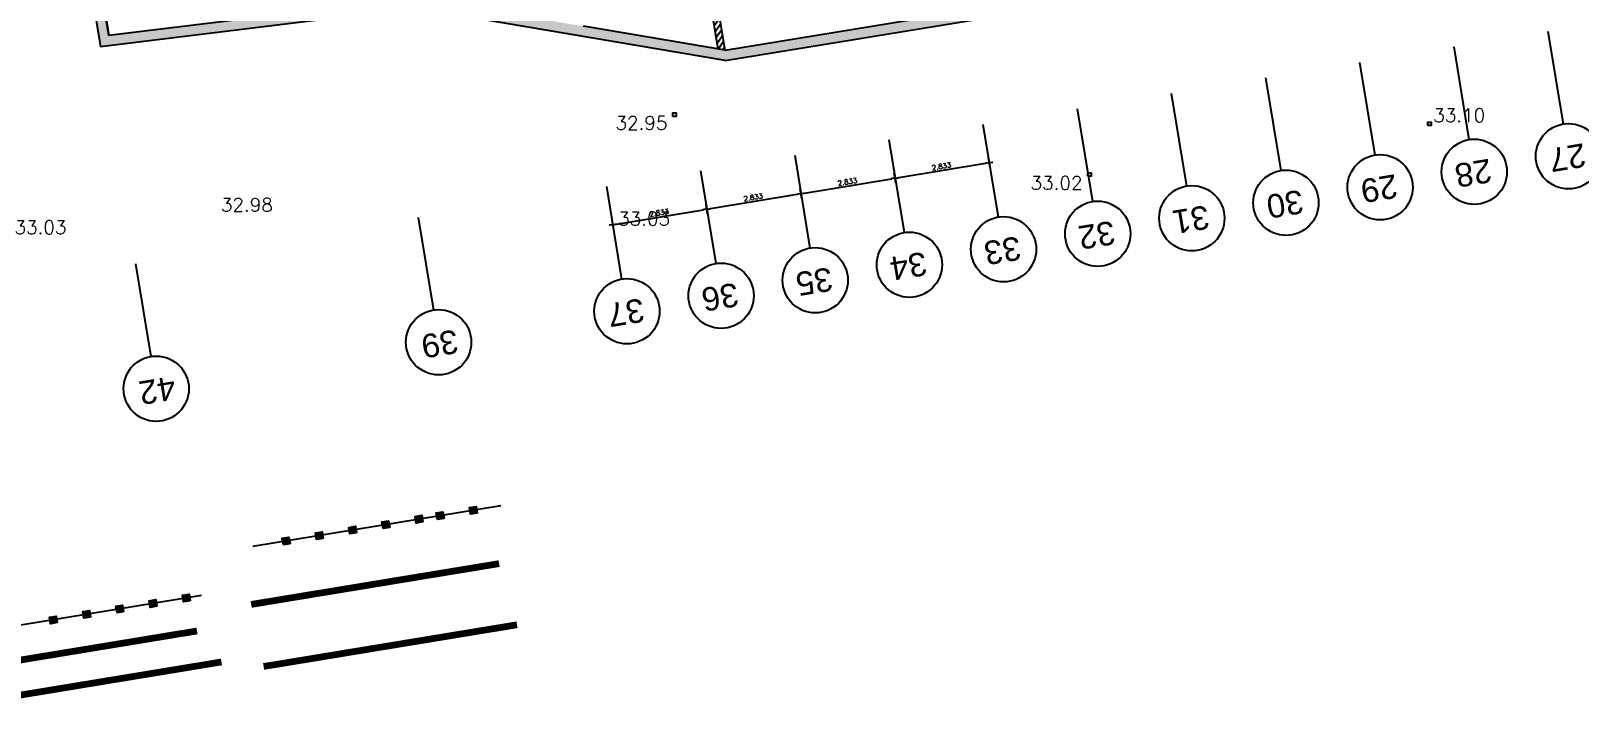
# Model space of a CAD drawing. Header units: millimetres. Extents: x 33240 to 33395, y 51607 to 51720.
# Drawn here: x 33265.52 to 33311.49, y 51606.86 to 51626.94 of the extents above; entities that cross this region are included whole.
import ezdxf
from ezdxf.enums import TextEntityAlignment as Align

# ---------------------------------------------------------------- set-up
doc = ezdxf.new("R2010")
doc.units = ezdxf.units.MM
doc.header["$LTSCALE"] = 0.3
doc.header["$MEASUREMENT"] = 0
doc.header["$PDMODE"] = 34
doc.header["$PDSIZE"] = 0.3
for name, pattern in [('ACAD_ISO02W100', [15, 12, -3]), ('ACAD_ISO04W100', [30, 24, -3, 0, -3]), ('ACAD_ISO08W100', [36, 24, -3, 6, -3])]:
    doc.linetypes.add(name, pattern=pattern)
doc.layers.get('0').update_dxf_attribs({"linetype": 'CONTINUOUS'})
doc.layers.get('DEFPOINTS').update_dxf_attribs({"linetype": 'CONTINUOUS'})
for name, color, linetype in [('00-TRAMES-BAT', 7, 'ACAD_ISO08W100'), ('02-MURS-MACONNERIE', 241, 'CONTINUOUS'), ('02-MURS-PORTEUR', 1, 'CONTINUOUS'), ('09-COT-EXT', 4, 'CONTINUOUS'), ('10-ANN-ALTITUDE-GEO', 152, 'CONTINUOUS'), ('11-RES-ISOL-FEU', 2, 'CONTINUOUS'), ('14-HACH-MACONNERIE', 4, 'CONTINUOUS'), ('14-HACH-MURS', 253, 'CONTINUOUS')]:
    doc.layers.add(name, color=color, linetype=linetype)
doc.styles.add('ANN', font='romans.shx')
doc.styles.add('COT', font='romans.shx')
doc.styles.add('TRAME', font='ARIAL.TTF')
doc.dimstyles.new('COTEXT', dxfattribs={"dimtxt": 0.15, "dimasz": 0.11, "dimexe": 0, "dimexo": 0, "dimgap": 0.05, "dimtad": 1, "dimdec": 3, "dimdsep": 46, "dimtxsty": 'COT', "dimblk1": 'COTBLOC', "dimblk2": 'COTBLOC', "dimsah": 1, "dimcen": -0.1, "dimse1": 1, "dimse2": 1, "dimadec": 0, "dimazin": 0, "dimtfac": 1, "dimtdec": 3, "dimtmove": 2, "dimatfit": 3, "dimldrblk": 'COTBLOC', "dimfxl": 1, "dimtolj": 1, "dimarcsym": 0})

# ---------------------------------------------------------------- blocks, each defined once
blk = doc.blocks.new('BL7', base_point=(1.5, 1))
blk.add_lwpolyline([(1, 0.5), (1, 1.5), (2, 1.5), (2, 0.5), (1, 0.5)])
blk = doc.blocks.new('COTBLOC')
for p, q in [((-0.76, 0), (-0.99, 0)), ((0, 0), (-0.76, 0)), ((0, -1.3608), (0, 1.3608)), ((0, 0), (0.76, 0)), ((0.76, 0), (0.99, 0))]:
    blk.add_line(p, q)
at = {"const_width": 0.15}
blk.add_lwpolyline([(-0.1, 0, 1), (0.1, 0, 1)], format="xyb", close=True, dxfattribs=at)
blk = doc.blocks.new('*D101')
at = {"layer": '09-COT-EXT', "color": 0, "lineweight": -2}
blk.add_line((33291.288, 51622.588), (33293.866, 51623.013), dxfattribs=at)
at = {"layer": 'DEFPOINTS', "color": 0}
for p in [(33293.787, 51624.169), (33290.992, 51623.708), (33293.975, 51623.03)]:
    blk.add_point(p, dxfattribs=at)
at = {"layer": '09-COT-EXT', "color": 0, "lineweight": -2, "xscale": 0.11, "yscale": 0.11, "zscale": 0.11}
for p, rotation in [((33293.975, 51623.03), 9.350573668692416), ((33291.179, 51622.57), 189.3505736686924)]:
    blk.add_blockref('COTBLOC', p, dxfattribs=dict(at, rotation=rotation))
at = {"layer": '09-COT-EXT', "color": 0, "insert": (33292.557, 51622.924), "char_height": 0.15, "attachment_point": 5, "rotation": 9.3506, "style": 'COT'}
blk.add_mtext('\\A1;2.833', dxfattribs=at)
blk = doc.blocks.new('*D102')
at = {"layer": '09-COT-EXT', "color": 0, "lineweight": -2}
blk.add_line((33285.697, 51621.667), (33288.275, 51622.092), dxfattribs=at)
at = {"layer": 'DEFPOINTS', "color": 0}
for p in [(33288.196, 51623.248), (33285.401, 51622.788), (33288.384, 51622.11)]:
    blk.add_point(p, dxfattribs=at)
at = {"layer": '09-COT-EXT', "color": 0, "lineweight": -2, "xscale": 0.11, "yscale": 0.11, "zscale": 0.11}
for p, rotation in [((33288.384, 51622.11), 9.350573668692416), ((33285.589, 51621.65), 189.3505736686924)]:
    blk.add_blockref('COTBLOC', p, dxfattribs=dict(at, rotation=rotation))
at = {"layer": '09-COT-EXT', "color": 0, "insert": (33286.966, 51622.003), "char_height": 0.15, "attachment_point": 5, "rotation": 9.3506, "style": 'COT'}
blk.add_mtext('\\A1;2.833', dxfattribs=at)
blk = doc.blocks.new('*D103')
at = {"layer": '09-COT-EXT', "color": 0, "lineweight": -2}
blk.add_line((33282.902, 51621.207), (33285.48, 51621.632), dxfattribs=at)
at = {"layer": 'DEFPOINTS', "color": 0}
for p in [(33285.401, 51622.788), (33282.606, 51622.328), (33285.589, 51621.65)]:
    blk.add_point(p, dxfattribs=at)
at = {"layer": '09-COT-EXT', "color": 0, "lineweight": -2, "xscale": 0.11, "yscale": 0.11, "zscale": 0.11}
for p, rotation in [((33285.589, 51621.65), 9.350573668692416), ((33282.793, 51621.189), 189.3505736686924)]:
    blk.add_blockref('COTBLOC', p, dxfattribs=dict(at, rotation=rotation))
at = {"layer": '09-COT-EXT', "color": 0, "insert": (33284.171, 51621.543), "char_height": 0.15, "attachment_point": 5, "rotation": 9.3506, "style": 'COT'}
blk.add_mtext('\\A1;2.833', dxfattribs=at)
blk = doc.blocks.new('*D104')
at = {"layer": '09-COT-EXT', "color": 0, "lineweight": -2}
blk.add_line((33288.492, 51622.128), (33291.071, 51622.552), dxfattribs=at)
at = {"layer": 'DEFPOINTS', "color": 0}
for p in [(33290.992, 51623.708), (33288.196, 51623.248), (33291.179, 51622.57)]:
    blk.add_point(p, dxfattribs=at)
at = {"layer": '09-COT-EXT', "color": 0, "lineweight": -2, "xscale": 0.11, "yscale": 0.11, "zscale": 0.11}
for p, rotation in [((33291.179, 51622.57), 9.350573668692416), ((33288.384, 51622.11), 189.3505736686924)]:
    blk.add_blockref('COTBLOC', p, dxfattribs=dict(at, rotation=rotation))
at = {"layer": '09-COT-EXT', "color": 0, "insert": (33289.761, 51622.463), "char_height": 0.15, "attachment_point": 5, "rotation": 9.3506, "style": 'COT'}
blk.add_mtext('\\A1;2.833', dxfattribs=at)
blk = doc.blocks.new('CARRE2')
blk.add_hatch(color=256).paths.add_polyline_path([(-0.1, 0.1), (0.1, 0.1), (0.1, -0.1), (-0.1, -0.1)])
blk.add_lwpolyline([(-0.1, 0.1), (0.1, 0.1), (0.1, -0.1), (-0.1, -0.1)], close=True)

msp = doc.modelspace()

# ---------------------------------------------------------------- hatches: boundary and pattern name
at = {"layer": '14-HACH-MACONNERIE', "ltscale": 10}
h = msp.add_hatch(dxfattribs=at)
h.set_pattern_fill('ANSI31', color=256, style=0)
h.set_pattern_definition([(234.35057367, (57785.36794, 108093.83487), (0.1015747861, -0.07285302208), [])])
h.paths.add_polyline_path([(33285.2632, 51630.4129), (33285.4605, 51630.4454), (33285.4008, 51630.8081), (33285.2034, 51630.7757)])
h.paths.add_polyline_path([(33285.5699, 51628.5504), (33285.7672, 51628.5829), (33285.7075, 51628.9456), (33285.5101, 51628.9131)])
h.paths.add_polyline_path([(33285.9234, 51626.4033), (33286.1319, 51626.368), (33285.7672, 51628.5829), (33285.5699, 51628.5504)])
at = {"layer": '14-HACH-MURS', "ltscale": 10}
h = msp.add_hatch(color=256, dxfattribs=at)
h.paths.add_polyline_path([(33317.4796, 51636.0903), (33317.2823, 51636.0578), (33318.0134, 51631.6176), (33313.0798, 51630.8053), (33312.3487, 51635.2455), (33312.102, 51635.2048), (33312.8332, 51630.7646), (33307.8996, 51629.9523), (33307.1685, 51634.3925), (33306.9218, 51634.3519), (33307.6529, 51629.9116), (33302.7194, 51629.0993), (33301.9882, 51633.5395), (33301.7415, 51633.4989), (33302.4727, 51629.0587), (33297.5391, 51628.2463), (33296.808, 51632.6865), (33296.5613, 51632.6459), (33297.2924, 51628.2057), (33293.3819, 51627.5617), (33293.0171, 51629.7767), (33292.7211, 51629.728), (33293.1346, 51627.217), (33318.2595, 51631.3541)])
h.paths.add_polyline_path([(33354.8863, 51637.3852), (33354.1064, 51642.1214), (33353.9091, 51642.0889), (33354.6402, 51637.6487), (33349.5093, 51636.8038), (33348.7782, 51641.244), (33348.5315, 51641.2034), (33349.2626, 51636.7632), (33344.3291, 51635.9508), (33343.5979, 51640.391), (33343.3513, 51640.3504), (33344.0824, 51635.9102), (33339.1488, 51635.0979), (33338.4177, 51639.5381), (33338.171, 51639.4974), (33338.9022, 51635.0572), (33333.9686, 51634.2449), (33333.2375, 51638.6851), (33332.9908, 51638.6444), (33333.7219, 51634.2042), (33328.7884, 51633.3919), (33328.0572, 51637.8321), (33327.8105, 51637.7915), (33328.5417, 51633.3512), (33323.6081, 51632.5389), (33322.877, 51636.9791), (33322.6303, 51636.9385), (33323.3614, 51632.4983), (33318.4279, 51631.6859), (33317.6967, 51636.1261), (33317.4994, 51636.0936), (33318.2793, 51631.3574)])
h.paths.add_polyline_path([(33376.0083, 51647.3889), (33376.0327, 51647.2409), (33376.1314, 51647.2572), (33377.1044, 51641.3477), (33368.1286, 51639.8697), (33367.5025, 51643.6724), (33367.5518, 51643.6805), (33367.5193, 51643.8778), (33367.47, 51643.8697), (33367.3975, 51644.31), (33367.1508, 51644.2693), (33367.882, 51639.8291), (33365.4152, 51639.4229), (33364.684, 51643.8631), (33364.4374, 51643.8225), (33365.1685, 51639.3823), (33360.2349, 51638.5699), (33359.5038, 51643.0102), (33359.2571, 51642.9695), (33359.9883, 51638.5293), (33355.0547, 51637.717), (33354.3236, 51642.1572), (33354.1262, 51642.1247), (33354.9061, 51637.3884), (33377.4492, 51641.1005), (33376.403, 51647.4539)])
h.paths.add_polyline_path([(33375.5206, 51647.2736), (33374.395, 51647.0882), (33369.1311, 51643.9405), (33369.0516, 51643.9274), (33369.0191, 51644.1248), (33369.0611, 51644.1317), (33374.3357, 51647.2858), (33375.4873, 51647.4754)])
h.paths.add_polyline_path([(33293.1346, 51627.217), (33286.1312, 51626.0638), (33276.9489, 51627.6187), (33267.5835, 51626.4718), (33266.0816, 51635.5929), (33278.0892, 51637.5701), (33278.021, 51637.9845), (33281.0255, 51638.4792), (33280.98, 51638.7556), (33281.1773, 51638.7881), (33281.2228, 51638.5117), (33285.6417, 51639.2393), (33285.6742, 51639.0421), (33280.1058, 51638.1253), (33280.1242, 51638.0138), (33279.9268, 51637.9813), (33279.9085, 51638.0928), (33278.2508, 51637.8199), (33278.319, 51637.4052), (33266.4101, 51635.4442), (33267.8328, 51626.8046), (33276.9558, 51627.9218), (33286.1319, 51626.368), (33293.0858, 51627.513)])

# ---------------------------------------------------------------- linework, layer by layer
at = {"layer": '00-TRAMES-BAT', "color": 3, "linetype": 'Continuous'}
for p, q in [((33310.5626, 51626.931), (33311.0159, 51624.1781)), ((33307.7669, 51626.4707), (33308.2202, 51623.7178)), ((33304.9712, 51626.0103), (33305.4245, 51623.2574)), ((33302.1755, 51625.55), (33302.6288, 51622.7971)), ((33299.3799, 51625.0896), (33299.8332, 51622.3367)), ((33296.5842, 51624.6293), (33297.0375, 51621.8764)), ((33293.7885, 51624.169), (33294.2418, 51621.416)), ((33290.9928, 51623.7086), (33291.4461, 51620.9557)), ((33288.1971, 51623.2483), (33288.6504, 51620.4953)), ((33285.4014, 51622.7879), (33285.8547, 51620.035)), ((33282.6057, 51622.3276), (33283.059, 51619.5746)), ((33277.0144, 51621.4069), (33277.4677, 51618.654)), ((33268.6273, 51620.0259), (33269.0806, 51617.2729))]:
    msp.add_line(p, q, dxfattribs=at)
for centre in [(33311.1735, 51623.2213), (33308.3778, 51622.7609), (33305.5821, 51622.3006), (33302.7864, 51621.8402), (33299.9907, 51621.3799), (33297.195, 51620.9196), (33294.3993, 51620.4592), (33291.6036, 51619.9989), (33288.808, 51619.5385), (33286.0123, 51619.0782), (33283.2166, 51618.6178), (33277.6252, 51617.6971), (33269.2382, 51616.3161)]:
    msp.add_circle(centre, 0.9697, dxfattribs=at)
at = {"layer": '02-MURS-MACONNERIE'}
for p, q in [((33285.9234, 51626.4033), (33285.5101, 51628.9131)), ((33286.1319, 51626.368), (33285.7075, 51628.9456))]:
    msp.add_line(p, q, dxfattribs=at)
at = {"layer": '02-MURS-PORTEUR'}
for p, q in [((33286.1312, 51626.0638), (33354.8863, 51637.3852)), ((33266.0816, 51635.5929), (33267.5835, 51626.4718)), ((33266.4101, 51635.4442), (33267.8328, 51626.8046)), ((33286.1319, 51626.368), (33297.2924, 51628.2057)), ((33276.9558, 51627.9218), (33267.8328, 51626.8046)), ((33276.9489, 51627.6187), (33267.5835, 51626.4718)), ((33267.8328, 51626.8046), (33267.7036, 51627.589)), ((33286.1312, 51626.0638), (33276.9489, 51627.6187)), ((33286.1319, 51626.368), (33281.9245, 51627.0804))]:
    msp.add_line(p, q, dxfattribs=at)
at = {"layer": '11-RES-ISOL-FEU', "linetype": 'Continuous'}
for points in [[(33279.4747, 51612.8423), (33272.1109, 51611.6298)], [(33270.5874, 51610.1763), (33263.2237, 51608.9638)]]:
    msp.add_lwpolyline(points, dxfattribs=at)
at = {"layer": '11-RES-ISOL-FEU', "linetype": 'ACAD_ISO04W100', "const_width": 0.2}
for points in [[(33279.4222, 51611.1223), (33272.0585, 51609.9098)], [(33270.4501, 51609.1217), (33263.0863, 51607.9091)]]:
    msp.add_lwpolyline(points, dxfattribs=at)
at = {"layer": '11-RES-ISOL-FEU', "linetype": 'ACAD_ISO02W100', "const_width": 0.2}
for points in [[(33279.9521, 51609.3058), (33272.4283, 51608.0669)], [(33271.1774, 51608.2011), (33263.6536, 51606.9622)]]:
    msp.add_lwpolyline(points, dxfattribs=at)

# ---------------------------------------------------------------- block references
at = {"layer": '10-ANN-ALTITUDE-GEO', "linetype": 'Continuous', "xscale": 0.09999999999854481, "yscale": 0.09999999999854481}
for p in [(33284.6255, 51624.457), (33284.6255, 51624.457), (33307.0456, 51624.1802), (33307.0456, 51624.1802), (33296.9511, 51622.6766), (33296.9511, 51622.6766)]:
    msp.add_blockref('BL7', p, dxfattribs=at)
at = {"layer": '11-RES-ISOL-FEU', "rotation": 189.3505736686924}
for p in [(33277.0445, 51612.4421), (33277.6713, 51612.5454), (33278.658, 51612.7078), (33274.0843, 51611.9547), (33275.0711, 51612.1172), (33276.0578, 51612.2797), (33273.0976, 51611.7922), (33270.1307, 51610.1011), (33268.1572, 51609.7761), (33269.1439, 51609.9386), (33266.1838, 51609.4512), (33267.1705, 51609.6137)]:
    msp.add_blockref('CARRE2', p, dxfattribs=at)

# ---------------------------------------------------------------- texts
at = {"layer": '00-TRAMES-BAT', "color": 3, "linetype": 'Continuous', "style": 'TRAME'}
for s, p in [('27', (33311.6256, 51623.6129)), ('28', (33308.8299, 51623.1526)), ('29', (33306.0342, 51622.6922)), ('30', (33303.2385, 51622.2319)), ('31', (33300.4428, 51621.7715)), ('32', (33297.6471, 51621.3112)), ('33', (33294.8514, 51620.8508)), ('34', (33292.0558, 51620.3905)), ('35', (33289.2601, 51619.9302)), ('36', (33286.4644, 51619.4698)), ('37', (33283.6687, 51619.0095)), ('39', (33278.1399, 51618.0798)), ('42', (33269.7529, 51616.6988))]:
    msp.add_text(s, height=0.7, rotation=189.3506, dxfattribs=at).set_placement(p)
at = {"layer": '10-ANN-ALTITUDE-GEO', "linetype": 'Continuous', "style": 'ANN'}
for s, p in [('33.10', (33307.1596, 51624.2386)), ('33.03', (33282.9542, 51621.1689))]:
    msp.add_text(s, height=0.4, dxfattribs=at).set_placement(p)
for s, p in [('32.95', (33284.4181, 51624.0097)), ('33.02', (33296.7437, 51622.2293)), ('32.98', (33272.702, 51621.5781)), ('33.03', (33266.5728, 51620.912))]:
    msp.add_text(s, height=0.4, dxfattribs=at).set_placement(p, align=Align.RIGHT)

# ---------------------------------------------------------------- dimensions: what is measured, and where the dimension line sits
at = {"layer": '09-COT-EXT'}
for base, p1, p2, picture, middle in [((33293.9746, 51623.0305), (33290.9918, 51623.7085), (33293.7872, 51624.1687), '*D101', (33292.5566, 51622.9237)), ((33291.1792, 51622.5702), (33288.1964, 51623.2482), (33290.9918, 51623.7085), '*D104', (33289.7612, 51622.4634)), ((33288.3839, 51622.1099), (33285.4011, 51622.7879), (33288.1964, 51623.2482), '*D102', (33286.9659, 51622.0031)), ((33285.5885, 51621.6496), (33282.6057, 51622.3276), (33285.4011, 51622.7879), '*D103', (33284.1705, 51621.5428))]:
    dim = msp.add_linear_dim(base=base, p1=p1, p2=p2, angle=9.35057, dimstyle='COTEXT', dxfattribs=at)
    dim.commit()
    dim.dimension.update_dxf_attribs({"geometry": picture, "text_midpoint": middle})

doc.saveas('drawing.dxf')
